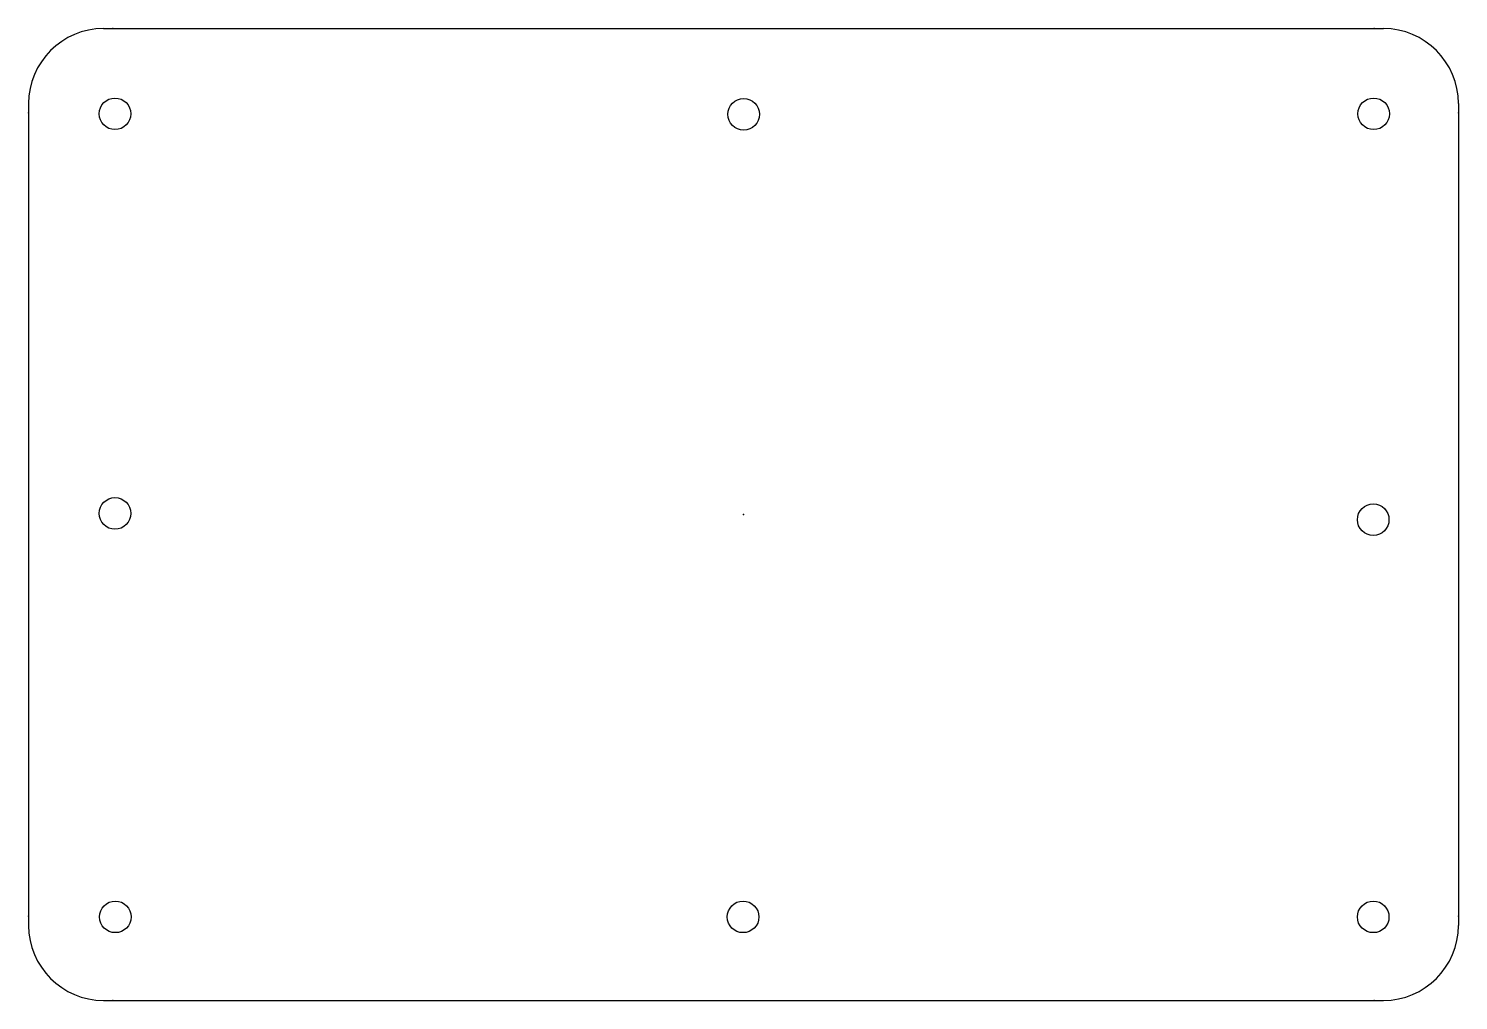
# Model space of a CAD drawing. Header units: millimetres. Extents: x -136 to 136, y -92 to 92.
import ezdxf

# ---------------------------------------------------------------- set-up
doc = ezdxf.new("R2010")
doc.units = ezdxf.units.MM
doc.header["$MEASUREMENT"] = 0
doc.layers.add('L1 v1_nzx100 v5', color=7, linetype='Continuous')

msp = doc.modelspace()

# ---------------------------------------------------------------- linework, layer by layer
at = {"layer": 'L1 v1_nzx100 v5'}
for p, q in [((-121.5, 92.25), (121.5, 92.25)), ((-135.75, 78), (-135.75, -78)), ((135.75, 78), (135.75, -78)), ((-121.5, -92.25), (121.5, -92.25))]:
    msp.add_line(p, q, dxfattribs=at)
for centre in [(-119.36, 76.07), (0.02, 75.99), (119.65, 76.07), (-119.36, 0.2), (119.57, -0.99), (-119.28, -76.39), (-0.07, -76.39), (119.57, -76.39)]:
    msp.add_circle(centre, 3, dxfattribs=at)
for centre, start, end in [((-121.5, 78), 90, 180), ((121.5, 78), 0, 90), ((-121.5, -78), 180, 270), ((121.5, -78), 270, 0)]:
    msp.add_arc(centre, 14.25, start, end, dxfattribs=at)
for p in [(-119.75, 92.25), (119.75, 92.25), (-135.75, 76.25), (135.75, 76.25), (0, 0), (0, 0), (0, 0), (-135.75, -76.25), (135.75, -76.25), (-119.75, -92.25), (119.75, -92.25)]:
    msp.add_point(p, dxfattribs=at)

doc.saveas('drawing.dxf')
